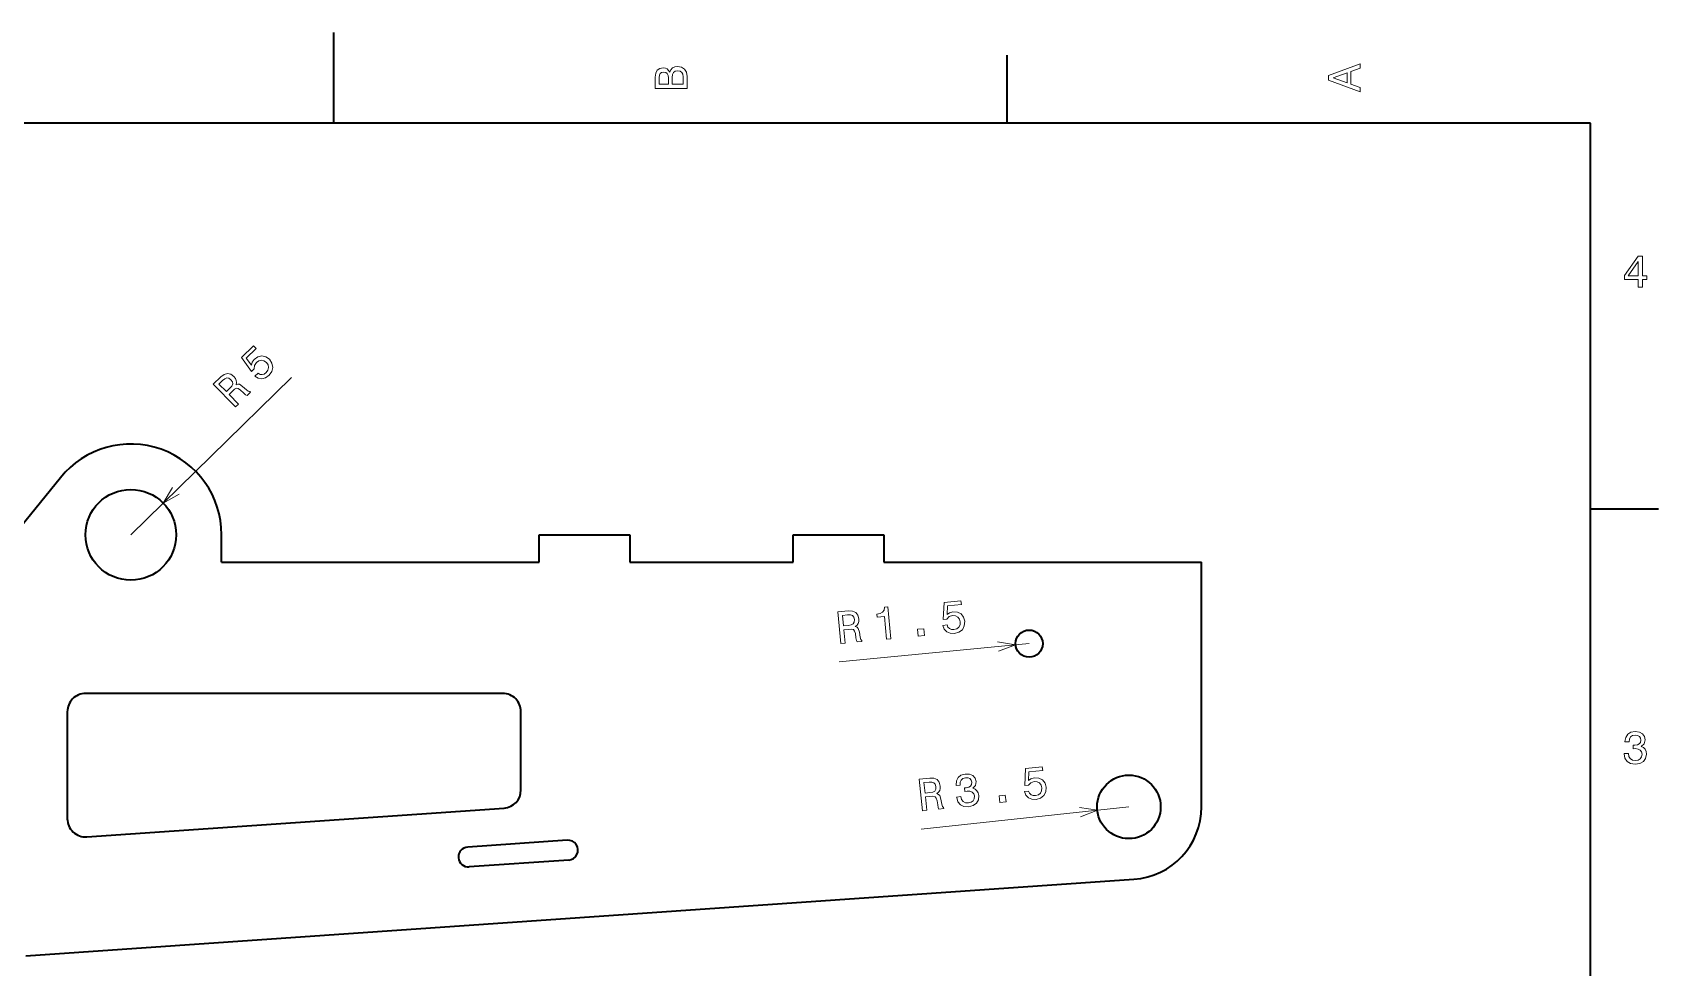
# Model space of a CAD drawing. Extents: x 0 to 297, y 0 to 210.
# Drawn here: x 115.3 to 294.5, y 106.9 to 210 of the extents above; entities that cross this region are included whole.
import ezdxf

# ---------------------------------------------------------------- set-up
doc = ezdxf.new("R2010")
doc.units = 0

msp = doc.modelspace()

# ---------------------------------------------------------------- linework, layer by layer
at = {"color": 7, "lineweight": 35, "ltscale": 0.25}
for p, q in [((148.5, 200), (148.5, 210)), ((171.134384, 154.621948), (181.134384, 154.621948)), ((199.134384, 154.621948), (209.134384, 154.621948))]:
    msp.add_line(p, q, dxfattribs=at)
at = {"color": 7, "lineweight": 35, "ltscale": 0.1875}
for p, q in [((222.699997, 200), (222.699997, 207.5)), ((287, 157.5), (294.5, 157.5))]:
    msp.add_line(p, q, dxfattribs=at)
at = {"color": 7, "lineweight": 35}
for p, q in [((287, 200), (10, 200)), ((287, 10), (287, 200)), ((118.366158, 160.919144), (84.9198, 119.659706)), ((136.134384, 151.621948), (171.134384, 151.621948)), ((209.134384, 151.621948), (244.134384, 151.621948)), ((244.134384, 124.621948), (244.134384, 151.621948)), ((167.134384, 137.121948), (121.134384, 137.121948)), ((121.271988, 121.321091), (167.271988, 124.493507)), ((114.55867, 108.218414), (236.684799, 116.640907))]:
    msp.add_line(p, q, dxfattribs=at)
at = {"color": 7, "lineweight": 13}
for p, q in [((126.134384, 154.621948), (143.830338, 171.959061)), ((225.134384, 142.621948), (204.18689, 140.607925)), ((236.134384, 124.621948), (213.221695, 122.164581))]:
    msp.add_line(p, q, dxfattribs=at)
at = {"color": 7, "lineweight": 35, "ltscale": 0.075}
for p, q in [((136.134384, 151.621948), (136.134384, 154.621948)), ((171.134384, 151.621948), (171.134384, 154.621948)), ((181.134384, 154.621948), (181.134384, 151.621948)), ((199.134384, 151.621948), (199.134384, 154.621948)), ((209.134384, 154.621948), (209.134384, 151.621948))]:
    msp.add_line(p, q, dxfattribs=at)
at = {"color": 7, "lineweight": 35, "ltscale": 0.45}
msp.add_line((181.134384, 151.621948), (199.134384, 151.621948), dxfattribs=at)
at = {"color": 7, "lineweight": 35, "ltscale": 0.29514}
msp.add_line((119.134384, 135.121948), (119.134384, 123.316353), dxfattribs=at)
at = {"color": 7, "lineweight": 35, "ltscale": 0.215829}
msp.add_line((169.134384, 126.48877), (169.134384, 135.121948), dxfattribs=at)
at = {"color": 7, "lineweight": 35, "ltscale": 0.275}
for p, q in [((174.240021, 120.954796), (163.266083, 120.197975)), ((174.391388, 118.76001), (163.41745, 118.003189))]:
    msp.add_line(p, q, dxfattribs=at)
at = {"color": 7, "lineweight": 13}
for points in [[(185.542007, 205.630417), (185.249496, 205.983429), (185.052811, 206.074219), (184.81073, 206.104477), (184.432495, 206.03891), (184.160156, 205.842224), (183.993729, 205.524506), (183.933212, 205.080704), (183.933212, 203.835022), (187.433212, 203.835022), (187.433212, 205.151306), (187.36261, 205.620331), (187.155838, 205.968307), (186.828018, 206.185165), (186.384216, 206.260818), (186.08667, 206.215424), (185.839554, 206.094391), (185.65799, 205.897705)], [(261.633209, 203.466858), (261.633209, 203.930847), (260.604401, 204.298996), (260.604401, 205.695969), (261.633209, 206.064133), (261.633209, 206.538193), (258.128174, 205.257217), (258.128174, 204.742798)], [(185.385666, 204.984879), (185.385666, 204.298996), (184.351807, 204.298996), (184.351807, 205.025223), (184.382065, 205.297562), (184.472839, 205.489197), (184.629181, 205.605194), (184.86116, 205.645538), (185.093155, 205.600143), (185.254532, 205.479111), (185.355408, 205.272339)], [(187.014618, 205.095825), (187.014618, 204.298996), (185.809296, 204.298996), (185.809296, 205.050446), (185.844589, 205.368164), (185.9505, 205.595108), (186.132065, 205.731277), (186.394302, 205.776657), (186.671692, 205.731277), (186.863327, 205.605194), (186.979324, 205.393372)], [(260.17572, 204.460388), (258.632477, 205), (260.17572, 205.539627)], [(292.277374, 181.916794), (292.731262, 181.916794), (292.731262, 182.784225), (293.23056, 182.784225), (293.23056, 183.187683), (292.731262, 183.187683), (292.731262, 185.341141), (292.272339, 185.341141), (290.739197, 183.228027), (290.739197, 182.784225), (292.277374, 182.784225)], [(291.162842, 183.187683), (292.277374, 184.756134), (292.277374, 183.187683)], [(139.814117, 172.102081), (140.1828, 171.884338), (140.58519, 171.826721), (140.985748, 171.936737), (141.370117, 172.207397), (141.670425, 172.628723), (141.782074, 173.084061), (141.686905, 173.541519), (141.402405, 173.968811), (141.012939, 174.243851), (140.582367, 174.337418), (140.146317, 174.24202), (139.736877, 173.960907), (139.509048, 173.652985), (139.416565, 173.329391), (138.857452, 174.101868), (139.952591, 175.174805), (139.663177, 175.470215), (138.326675, 174.160812), (139.427353, 172.640991), (139.715546, 172.92334), (139.758606, 173.297363), (139.965195, 173.619781), (140.234573, 173.80603), (140.524033, 173.863693), (140.808655, 173.796585), (141.070618, 173.608459), (141.253357, 173.342682), (141.311005, 173.053223), (141.243896, 172.7686), (141.055771, 172.506622), (140.840134, 172.344788), (140.611267, 172.282928), (140.376129, 172.306747), (140.149155, 172.430328)], [(137.660034, 168.71376), (137.995056, 169.041992), (136.960938, 170.097504), (137.303177, 170.4328), (137.565933, 170.669052), (137.773849, 170.773911), (137.976776, 170.739731), (138.221039, 170.562485), (138.556702, 170.25592), (138.786545, 170.064545), (138.953308, 169.98082), (139.331558, 170.351395), (139.264496, 170.419846), (139.082825, 170.439545), (138.870483, 170.598633), (138.449966, 170.977402), (138.095795, 171.2164), (137.921173, 171.228882), (137.724426, 171.170273), (137.780273, 171.40152), (137.757629, 171.626419), (137.667175, 171.84845), (137.50174, 172.060562), (137.154816, 172.313751), (136.788376, 172.399536), (136.416504, 172.303482), (136.046387, 172.032669), (135.210632, 171.213852)], [(136.252731, 171.634705), (136.493652, 171.828384), (136.715622, 171.911697), (136.936417, 171.880905), (137.162964, 171.714539), (137.331635, 171.470306), (137.357895, 171.248917), (137.255707, 171.021729), (137.046402, 170.781357), (136.66095, 170.403717), (135.845657, 171.235886)], [(215.629425, 144.634338), (215.779449, 144.233307), (216.05632, 143.935669), (216.437073, 143.769623), (216.906158, 143.738724), (217.404495, 143.877838), (217.777435, 144.161957), (217.990784, 144.577652), (218.037903, 145.088837), (217.907684, 145.547485), (217.631485, 145.890793), (217.232285, 146.09053), (216.737137, 146.129059), (216.366425, 146.032608), (216.091187, 145.838959), (216.141495, 146.791229), (217.667587, 146.937958), (217.628021, 147.349609), (215.765564, 147.170532), (215.667084, 145.2966), (216.068695, 145.33522), (216.337158, 145.599152), (216.700439, 145.720215), (217.027039, 145.695877), (217.288467, 145.558884), (217.467743, 145.327866), (217.553375, 145.016907), (217.528564, 144.695343), (217.391571, 144.433914), (217.160553, 144.254639), (216.849594, 144.169006), (216.580139, 144.178558), (216.36322, 144.274231), (216.195251, 144.440475), (216.096298, 144.67923)], [(204.387054, 142.636383), (204.853912, 142.681274), (204.712494, 144.152161), (205.189392, 144.198013), (205.542252, 144.216736), (205.769897, 144.167694), (205.906311, 144.013611), (205.984985, 143.72226), (206.053528, 143.272858), (206.112122, 142.979568), (206.189255, 142.809662), (206.71637, 142.860336), (206.707184, 142.955719), (206.578217, 143.08519), (206.512955, 143.342361), (206.423752, 143.901245), (206.298355, 144.309692), (206.170349, 144.429123), (205.980453, 144.507126), (206.169189, 144.651932), (206.292847, 144.841156), (206.361984, 145.070724), (206.366516, 145.339676), (206.255692, 145.754608), (206.024475, 146.051575), (205.67482, 146.21048), (205.216736, 146.2323), (204.052078, 146.120316)], [(205.127243, 145.793045), (205.436356, 145.792358), (205.661392, 145.717743), (205.813828, 145.555069), (205.885559, 145.28331), (205.863342, 144.98732), (205.744705, 144.798584), (205.522461, 144.68602), (205.208618, 144.630508), (204.671463, 144.578857), (204.559967, 145.738495)], [(209.433655, 143.121597), (209.890488, 143.165527), (209.553101, 146.674561), (209.211731, 146.641739), (209.150818, 146.326828), (208.989883, 146.103622), (208.725372, 145.956604), (208.347702, 145.879761), (208.381973, 145.523331), (209.195221, 145.601517)], [(212.896515, 143.454544), (213.589279, 143.521149), (213.517365, 144.269135), (212.824585, 144.20253)], [(290.729126, 130.51622), (290.729126, 130.480911), (290.809814, 129.996765), (291.046844, 129.633652), (291.420044, 129.401657), (291.914276, 129.315933), (292.438782, 129.401657), (292.832153, 129.623566), (293.08429, 129.976593), (293.175079, 130.430481), (293.134735, 130.728027), (293.023773, 130.970108), (292.842224, 131.156708), (292.600159, 131.292877), (292.927948, 131.565216), (293.043945, 131.998932), (292.968292, 132.392303), (292.751434, 132.68985), (292.398407, 132.87645), (291.914276, 132.942017), (291.460388, 132.861313), (291.112396, 132.63942), (290.885468, 132.286392), (290.809814, 131.817368), (290.809814, 131.782074), (291.258636, 131.782074), (291.299011, 132.104828), (291.430115, 132.336823), (291.641937, 132.478027), (291.939484, 132.528473), (292.201721, 132.488113), (292.393372, 132.382217), (292.509369, 132.210739), (292.554749, 131.97876), (292.509369, 131.731628), (292.388336, 131.565216), (292.176514, 131.46434), (291.889069, 131.434082), (291.692383, 131.439133), (291.692383, 131.04071), (291.939484, 131.050797), (292.257202, 131.005417), (292.494232, 130.884369), (292.635468, 130.687683), (292.685883, 130.430481), (292.630402, 130.13797), (292.484161, 129.921112), (292.252167, 129.784943), (291.944519, 129.739563), (291.626801, 129.789993), (291.394806, 129.941284), (291.248566, 130.183365), (291.193085, 130.51622)], [(224.619293, 126.316498), (224.773712, 125.917145), (225.053833, 125.622566), (225.436386, 125.460709), (225.905792, 125.434967), (226.402573, 125.579544), (226.772354, 125.867744), (226.98114, 126.285759), (227.022629, 126.797424), (226.887375, 127.254631), (226.607422, 127.594872), (226.206055, 127.790215), (225.71051, 127.823296), (225.340881, 127.722786), (225.06778, 127.526115), (225.10762, 128.478882), (226.632019, 128.642365), (226.587921, 129.053558), (224.727554, 128.854034), (224.649658, 126.979134), (225.050827, 127.022156), (225.316391, 127.289032), (225.678314, 127.41407), (226.005157, 127.393333), (226.268082, 127.259216), (226.449875, 127.030182), (226.53891, 126.720184), (226.517639, 126.398361), (226.38353, 126.135437), (226.154495, 125.953644), (225.844498, 125.864601), (225.574966, 125.871201), (225.356995, 125.964478), (225.18721, 126.128868), (225.085632, 126.366508)], [(213.399536, 124.195129), (213.865891, 124.24514), (213.708313, 125.714386), (214.184692, 125.765472), (214.537323, 125.788078), (214.765488, 125.741539), (214.90358, 125.588966), (214.985443, 125.298492), (215.058929, 124.849876), (215.120743, 124.557251), (215.199738, 124.388199), (215.726257, 124.444664), (215.716034, 124.53994), (215.585648, 124.667976), (215.517563, 124.924423), (215.422241, 125.482285), (215.292358, 125.889343), (215.16304, 126.007347), (214.97229, 126.08326), (215.159424, 126.230133), (215.281006, 126.4207), (215.34761, 126.651016), (215.349197, 126.920013), (215.23381, 127.333694), (214.999359, 127.628098), (214.647964, 127.783157), (214.189667, 127.799942), (213.026306, 127.675171)], [(214.105011, 127.359726), (214.414124, 127.362442), (214.639954, 127.290298), (214.794174, 127.129311), (214.868881, 126.858353), (214.84993, 126.562134), (214.733353, 126.372108), (214.512375, 126.257111), (214.199158, 126.198158), (213.662598, 126.14061), (213.538376, 127.298958)], [(217.149902, 125.703079), (217.153656, 125.667976), (217.285522, 125.19519), (217.559921, 124.859428), (217.955734, 124.668556), (218.456299, 124.636017), (218.968658, 124.777191), (219.336121, 125.03978), (219.549194, 125.417679), (219.591049, 125.878662), (219.519211, 126.170212), (219.383072, 126.399078), (219.182663, 126.565254), (218.927444, 126.674828), (219.224335, 126.980568), (219.293427, 127.424179), (219.176254, 127.807243), (218.928909, 128.079971), (218.557999, 128.227859), (218.069611, 128.241425), (217.626923, 128.112793), (217.304581, 127.855042), (217.116577, 127.479828), (217.09137, 127.005417), (217.095139, 126.970314), (217.541428, 127.018181), (217.547119, 127.343407), (217.652756, 127.588058), (217.848312, 127.751045), (218.138794, 127.832924), (218.403839, 127.82077), (218.605682, 127.735901), (218.739304, 127.577782), (218.809174, 127.351959), (218.79039, 127.10141), (218.68779, 126.923019), (218.487946, 126.800148), (218.205338, 126.739403), (218.009247, 126.723442), (218.051727, 126.327301), (218.296356, 126.363678), (218.617111, 126.352432), (218.865692, 126.257362), (219.027084, 126.076859), (219.104645, 125.826492), (219.080688, 125.529739), (218.958389, 125.298523), (218.742249, 125.138397), (218.441208, 125.060455), (218.119919, 125.076721), (217.873108, 125.202415), (217.701874, 125.427513), (217.611221, 125.752556)], [(221.899506, 125.106743), (222.591492, 125.180954), (222.511368, 125.928116), (221.819366, 125.853897)]]:
    msp.add_lwpolyline(points, close=True, dxfattribs=at)
for points in [[(130.723633, 159.842804), (129.705948, 158.121078), (131.448151, 159.103287)], [(221.767822, 141.778244), (223.641266, 142.478394), (221.668747, 142.808762)], [(230.788712, 123.528023), (232.654343, 124.248718), (230.678299, 124.557396)]]:
    msp.add_lwpolyline(points, dxfattribs=at)
at = {"color": 7, "lineweight": 35}
for centre, radius in [((126.134384, 154.621948), 5), ((225.134384, 142.621948), 1.5), ((236.134384, 124.621948), 3.5)]:
    msp.add_circle(centre, radius, dxfattribs=at)
for centre, radius, start, end in [((126.134384, 154.621948), 10, 0, 140.970556), ((121.134384, 135.121948), 2, 90.000003, 180.000005), ((167.134384, 135.121948), 2, 0, 90.000003), ((167.134384, 126.48877), 2, 273.945183, 360), ((236.134384, 124.621948), 8, 273.945183, 360), ((121.134384, 123.316353), 2, 180.000005, 273.945183), ((163.341766, 119.100586), 1.1, 93.945188, 273.945183), ((174.315704, 119.857407), 1.1, 273.945183, 93.945188)]:
    msp.add_arc(centre, radius, start, end, dxfattribs=at)

doc.saveas('drawing.dxf')
